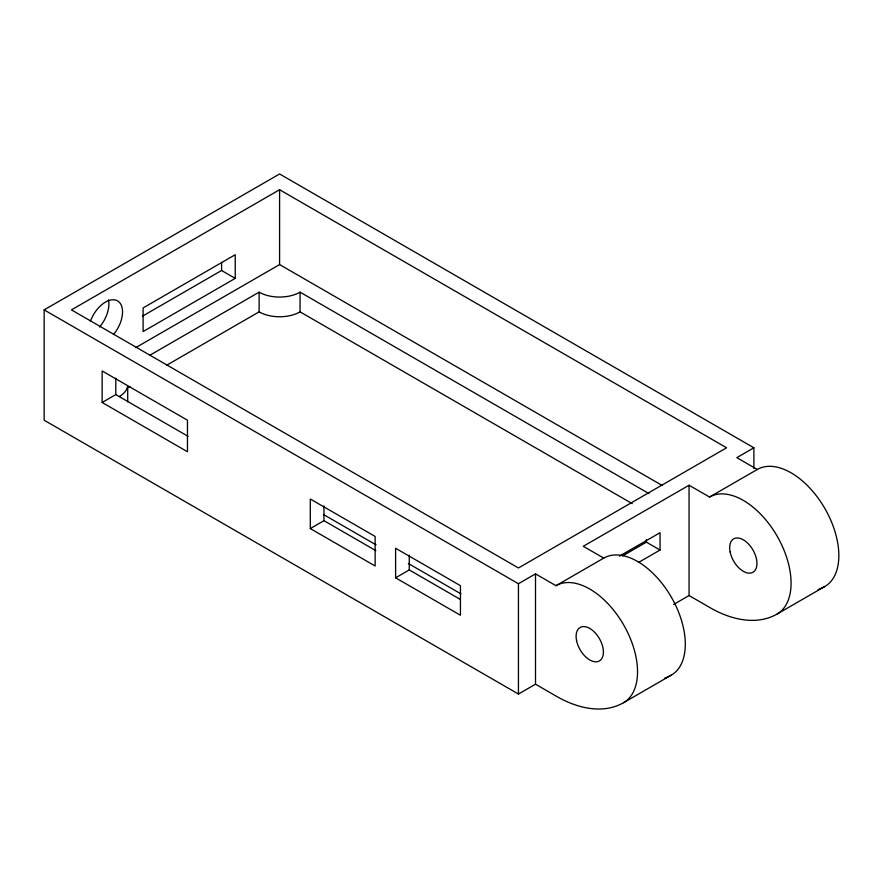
<?xml version="1.0" encoding="UTF-8"?>
<svg xmlns="http://www.w3.org/2000/svg" width="883" height="883" viewBox="0 0 883 883"><rect width="100%" height="100%" fill="white"/><g stroke="black" fill="none" stroke-linecap="round" stroke-linejoin="round"><path stroke-width="1.32" d="M673.608 604.469L689.06 595.55L709.535 607.372C729.391 619.049 755.782 626.224 777.084 614.06A67.561 39.007 60 0 0 777.084 536.047A67.561 39.007 60 0 0 709.535 497.041L689.06 485.22L583.277 546.29L603.751 558.111A67.561 39.007 60 0 1 671.312 597.118A67.561 39.007 60 0 1 671.312 675.131L623.541 702.713C602.228 714.877 575.837 707.702 555.981 696.014L535.506 684.193L518.442 694.049L44.15 420.22L44.15 309.889L279.591 173.962L753.883 447.791L753.883 468.476M279.591 189.724L71.446 309.889L518.442 567.968L726.588 447.791L279.591 189.724L279.591 264.58L662.228 485.495M142.45 316.18L221.589 270.496L235.231 278.377L235.231 254.734L143.101 307.924L143.101 331.566L235.231 278.377M135.673 347.67L279.591 264.58M150.044 355.143L259.116 292.163A28.951 16.711 0 0 0 300.065 292.163L648.95 493.586M102.152 402.482L187.461 451.732L187.461 420.209L102.152 370.959L102.152 402.482L115.805 394.602L188.079 436.334M127.516 387.847L129.889 386.478M166.644 365.253L259.116 311.865A28.951 16.711 0 0 0 300.065 311.865L632.217 503.63M310.297 528.564L375.132 565.992L375.132 536.445L310.297 499.016L310.297 528.564L323.951 520.683L375.816 550.628M395.606 577.813L460.44 615.241L460.44 585.694L395.606 548.266L395.606 577.813L409.259 569.932L459.944 599.204M44.15 309.889L518.442 583.729L535.506 573.873L555.981 585.694A67.561 39.007 60 0 1 623.541 624.7A67.561 39.007 60 0 1 623.541 702.713M753.883 447.791L736.83 457.648L757.305 469.469A67.561 39.007 60 0 1 824.854 508.465A67.561 39.007 60 0 1 824.854 586.478L777.084 614.06M555.981 585.694L603.751 558.111M709.535 497.041L757.305 469.469M619.447 556.147L660.054 532.703L660.054 550.043L638.552 562.449M622.515 555.948L646.4 542.162L660.054 550.043M824.854 586.478L819.027 589.303M671.312 675.131L666.279 677.636M666.113 677.702L664.524 678.332M818.718 589.436L818.077 589.678M323.531 514.535L376.103 544.888M408.365 563.509L460.937 593.862M689.06 485.22L689.06 595.55M646.4 539.491L646.4 542.162M535.506 573.873L535.506 684.193M518.442 583.729L518.442 694.049M409.259 555.164L409.259 569.932M323.951 505.915L323.951 520.683M300.065 292.163L300.065 311.865M259.116 292.163L259.116 311.865M221.589 262.339L221.589 270.496M127.704 386.07L127.704 401.831M115.805 378.156L115.805 394.602M90.441 321.158A24.128 13.929 -60 0 1 117.571 300.882A24.128 13.929 -60 0 1 113.454 334.58M108.466 299.889A24.128 13.929 -60 0 1 99.547 327.008M127.45 386.931A28.951 16.711 0 0 1 119.216 396.577M730.12 551.974A19.305 11.148 60 0 0 752.934 572.283A19.305 11.148 60 0 0 746.875 542.405A19.305 11.148 60 0 0 730.12 551.974M576.566 640.616A19.305 11.148 60 0 0 599.38 660.937A19.305 11.148 60 0 0 593.332 631.047A19.305 11.148 60 0 0 576.566 640.616"/></g></svg>
